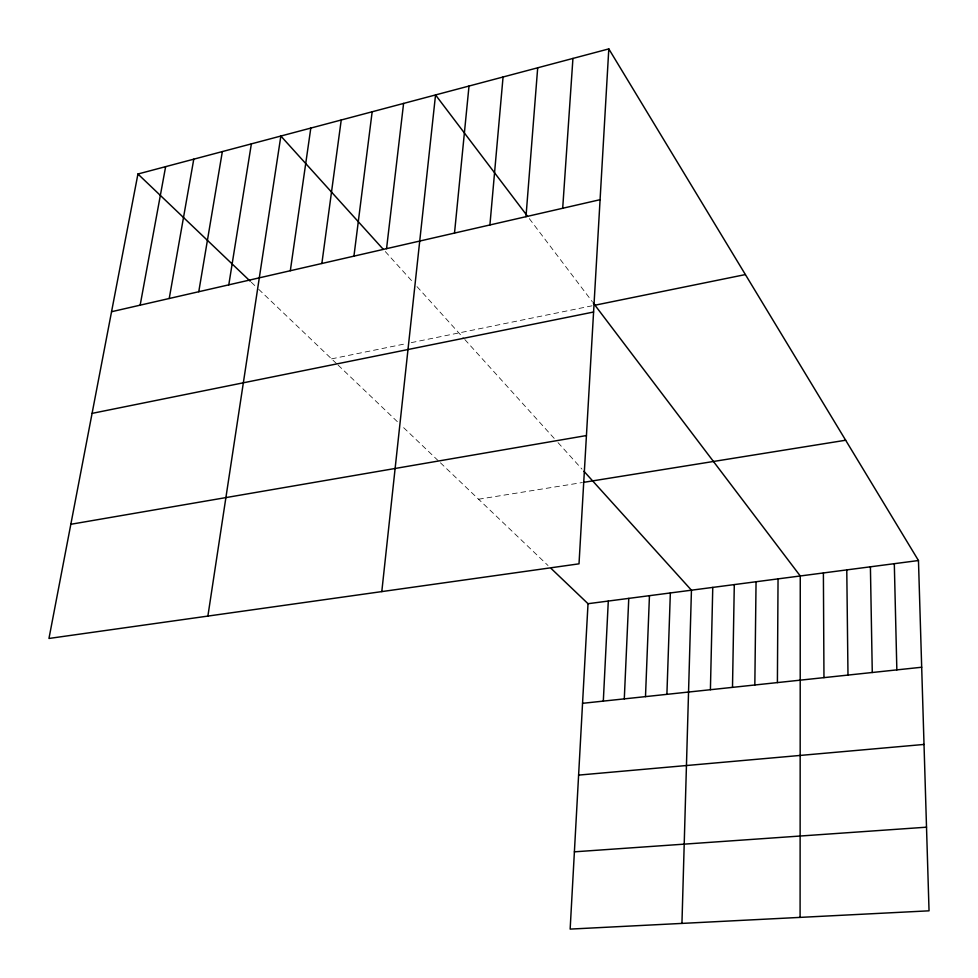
<?xml version="1.0" encoding="UTF-8"?>
<svg xmlns="http://www.w3.org/2000/svg" width="978" height="978" viewBox="0 0 978 978"><rect width="100%" height="100%" fill="white"/><g stroke="black" fill="none" stroke-linecap="round" stroke-linejoin="round"><path stroke-width="0.73" stroke-dasharray="4.89 3.67" d="M331.566 358.865L406.934 343.51M411.237 342.642L592.02 305.808M478.572 499.22L582.411 482.533M251.248 282.19L257.617 288.278M258.681 289.292L336.994 364.048M338.082 365.087L398.388 422.667M403.633 427.679L439.366 461.787M440.418 462.79L548.022 565.529M385.283 251.554L412.985 282.19M416.995 286.615L463.829 338.425M464.819 339.525L554.196 438.389M558.022 442.618L582.008 469.147M529.318 218.62L592.313 301.713"/><path stroke-width="1.47" d="M800.09 917.388L800.261 575.981L593.206 302.887M777.4 682.595L778.048 578.878M754.833 684.991L756.055 581.751M732.498 687.363L734.295 584.599M710.407 689.71L712.766 587.411M681.947 923.403L691.446 590.199L583.939 471.274M666.898 694.343L670.346 592.949M645.492 696.617L649.453 595.688M624.294 698.867L628.768 598.389M603.316 701.104L608.292 601.067M551.262 568.609L588.022 603.707L570.15 929.1L929.039 910.824L918.464 560.528L608.805 48.9L137.935 174.011L48.961 638.463L579.013 563.829L608.805 48.9M562.692 208.277L572.937 58.435M525.981 216.688L537.692 67.8M489.917 224.964L503.059 76.993M454.513 233.082L469.012 86.04M381.799 591.592L435.54 94.939L527.521 216.248M386.554 248.669L403.596 103.423M353.938 256.138L372.166 111.773M321.86 263.498L341.236 119.988M290.319 270.735L310.808 128.081M207.886 616.079L280.857 136.04L383.278 249.329M228.791 284.842L251.37 143.864M198.766 291.725L222.348 151.578M169.231 298.498L193.778 159.169M140.16 305.16L165.637 166.651M111.553 311.725L600.076 199.695M594.966 305.209L745.395 274.573M92.079 413.376L593.585 312.019M70.832 524.281L586.433 435.552M583.878 482.301L845.664 440.234M588.022 603.707L918.464 560.528M582.558 703.316L921.692 667.24M578.609 775.102L924.027 744.441M574.392 851.826L926.521 827.192M137.935 174.011L250.16 281.151M894.308 563.683L896.85 669.881M870.408 566.812L872.278 672.497M846.777 569.893L847.987 675.089M823.39 572.949L823.965 677.632"/></g></svg>
